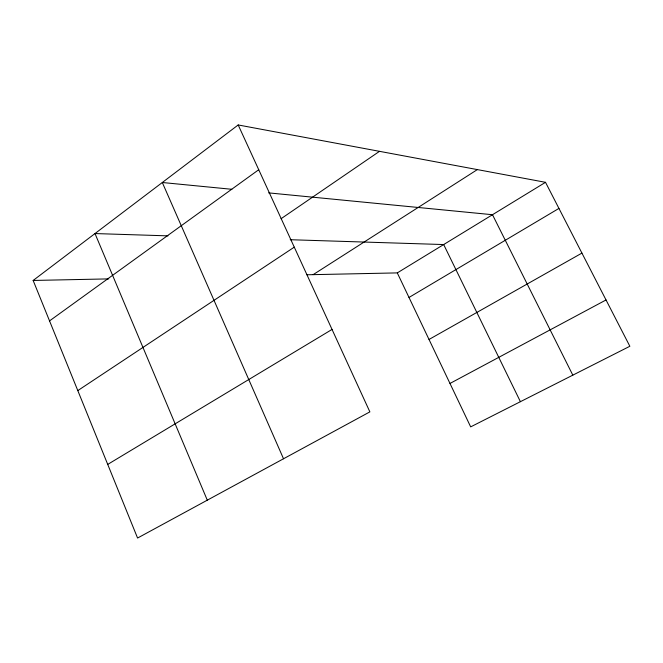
<?xml version="1.0" encoding="UTF-8"?>
<svg xmlns="http://www.w3.org/2000/svg" width="663" height="663" viewBox="0 0 663 663"><rect width="100%" height="100%" fill="white"/><g stroke="black" fill="none" stroke-linecap="round" stroke-linejoin="round"><path stroke-width="0.99" d="M238.191 124.959L369.871 411.872L137.572 538.041L33.15 280.457L238.191 124.959L545.516 182.317L629.85 346.268L470.672 426.873L397.294 272.899L306.919 274.78M49.543 320.892L258.736 169.728M281.071 218.715L379.509 151.33M77.803 390.598L294.273 247.15M313.135 274.648L477.36 169.595M397.294 272.899L545.516 182.317M107.721 464.407L332.039 329.436M408.996 297.463L558.942 208.414M429.019 339.464L581.923 253.1M449.986 383.454L606.032 299.958M33.15 280.457L108.757 278.891M167.979 235.862L95 233.558L207.295 500.175M290.228 239.716L443.68 244.556L520.405 401.687M231.859 189.295L162.311 182.507L283.524 458.771M268.648 192.883L492.493 214.721L572.815 375.15"/></g></svg>
